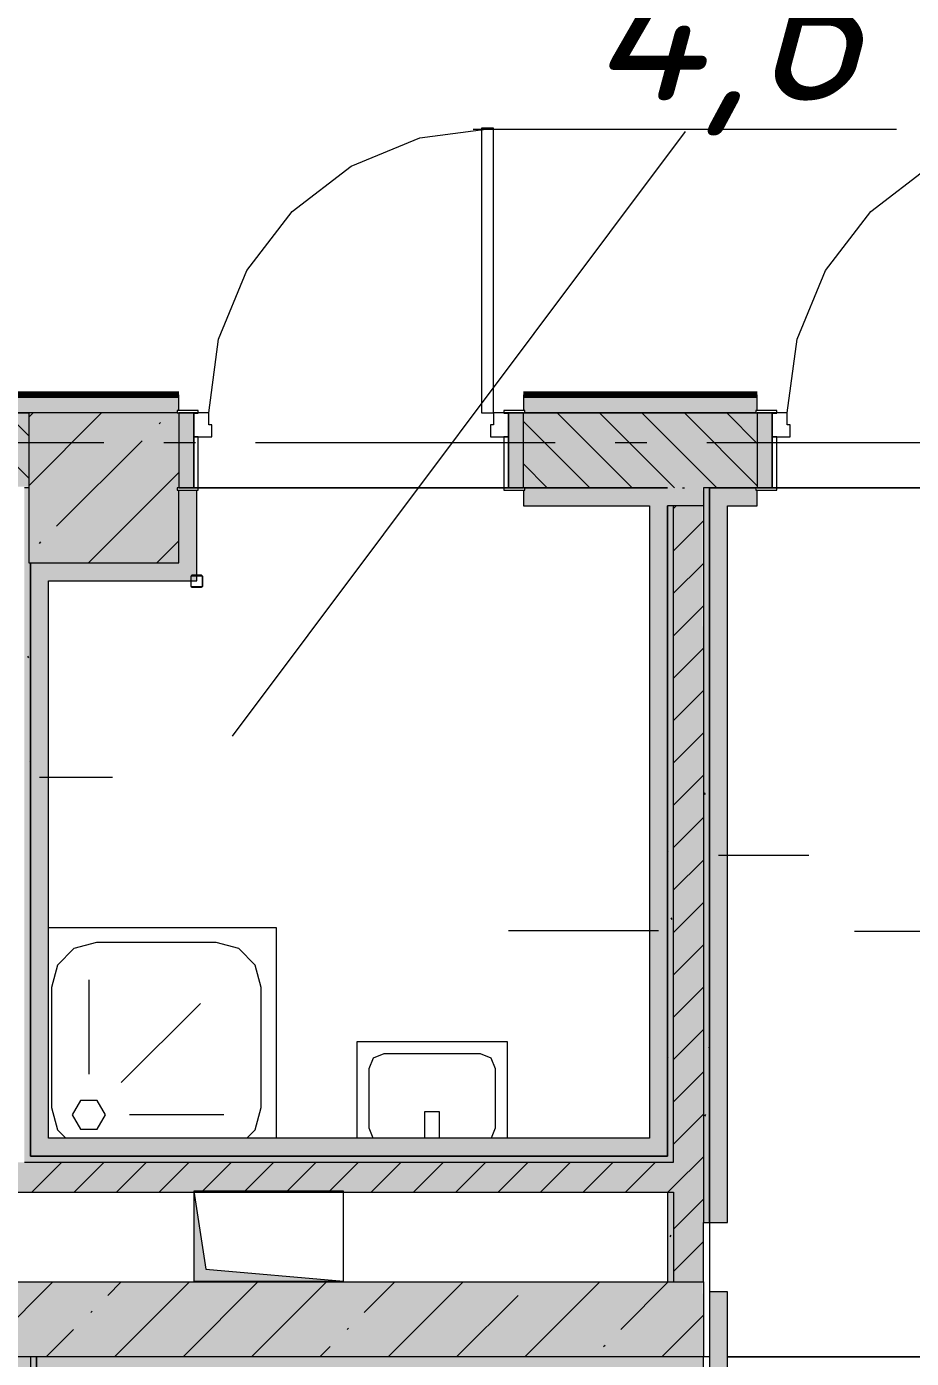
# Model space of a CAD drawing. Header units: millimetres. Extents: x -537608 to 253996, y -217170 to 186033.
# Drawn here: x -355519 to -352568, y -51456 to -47012 of the extents above; entities that cross this region are included whole.
import ezdxf

# ---------------------------------------------------------------- set-up
doc = ezdxf.new("R2010")
doc.units = ezdxf.units.MM
doc.layers.add('16) Лак 1.6м', color=160, linetype='Continuous', lineweight=90)
doc.layers.add('PDF _Геометрия', color=7, linetype='Continuous')
doc.layers.add('PDF _Текст', color=7, linetype='Continuous')
doc.layers.add('PDF _Сплошная заливка', color=7, linetype='Continuous', true_color=0xffffff)
doc.styles.add('PDF ISOCPEUR Italic', font='isocpeui.ttf')

msp = doc.modelspace()

# ---------------------------------------------------------------- hatches: boundary and pattern name
at = {"layer": 'PDF _Сплошная заливка', "true_color": 0xff7d7d, "transparency": 33554559}
h = msp.add_hatch(color=11, dxfattribs=at)
h.paths.add_polyline_path([(-327611.3638, -48300.6672), (-327458.362, -48300.6672), (-327458.362, -48240.6687), (-332323.2166, -48240.6687), (-332323.2166, -48300.6672), (-328111.3659, -48300.6672)], flags=0)
h.paths.add_polyline_path([(-335871.3629, -48300.6672), (-335668.3652, -48300.6672), (-335668.3652, -48240.6687), (-335871.3629, -48240.6687)], flags=0)
h.paths.add_polyline_path([(-334968.3622, -48300.6672), (-334083.2137, -48300.6672), (-334083.2137, -48240.6687), (-334968.3622, -48240.6687)], flags=0)
h.paths.add_polyline_path([(-340241.3696, -48300.6672), (-336571.3659, -48300.6672), (-336571.3659, -48240.6687), (-340241.3696, -48240.6687)], flags=0)
h.paths.add_polyline_path([(-343207.736, -48300.6672), (-342001.3667, -48300.6672), (-342001.3667, -48240.6687), (-349211.37, -48240.6687), (-349211.37, -48300.6672), (-344883.6905, -48300.6672)], flags=0)
h.paths.add_polyline_path([(-350411.3665, -48300.6672), (-350411.3665, -48240.6687), (-351931.3695, -48240.6687), (-351931.3695, -48292.669), (-351926.3661, -48292.669), (-351926.3661, -48300.6672), (-351011.3691, -48300.6672)], flags=0)
h.paths.add_polyline_path([(-353263.4714, -48300.6672), (-353086.3694, -48300.6672), (-353086.3694, -48292.669), (-353081.3659, -48292.669), (-353081.3659, -48240.6687), (-353861.3726, -48240.6687), (-353861.3726, -48292.669), (-353856.3692, -48292.669), (-353856.3692, -48300.6672)], flags=0)
h.paths.add_polyline_path([(-355016.3724, -48300.6672), (-355016.3724, -48292.669), (-355011.369, -48292.669), (-355011.369, -48240.6687), (-355846.0263, -48240.6687), (-355846.0263, -48300.6672), (-355511.3711, -48300.6672)], flags=0)
at = {"layer": 'PDF _Сплошная заливка', "transparency": 33554559}
h = msp.add_hatch(color=256, dxfattribs=at)
h.paths.add_polyline_path([(-346559.6449, -48550.6683), (-346111.3654, -48550.6683), (-346111.3654, -48300.6672), (-348611.3675, -48300.6672), (-348611.3675, -48550.6683), (-348235.5994, -48550.6683)], flags=0)
h.paths.add_polyline_path([(-350411.3665, -48550.6683), (-350411.3665, -48300.6672), (-351011.3691, -48300.6672), (-351011.3691, -48550.6683)], flags=0)
h.paths.add_polyline_path([(-351511.3712, -48550.6683), (-351511.3712, -48300.6672), (-351931.3695, -48300.6672), (-351931.3695, -48550.6683), (-351587.5169, -48550.6683)], flags=0)
h.paths.add_polyline_path([(-349111.3696, -48550.6683), (-349111.3696, -48300.6672), (-349211.37, -48300.6672), (-349211.37, -48550.6683)], flags=0)
h.paths.add_polyline_path([(-355777.4074, -48550.6683), (-355511.3711, -48546.7413), (-355511.3711, -48300.6672), (-356046.0272, -48300.6672), (-356046.0272, -48550.6683), (-356041.0323, -48550.6683)], flags=0)
h.paths.add_polyline_path([(-353861.3726, -48550.6683), (-353081.3659, -48550.6683), (-353081.3659, -48300.6672), (-353861.3726, -48300.6672)], flags=0)
h.paths.add_polyline_path([(-358146.0276, -48550.6683), (-357296.0325, -48550.6683), (-357296.0325, -48300.6672), (-358861.0323, -48300.6672), (-358861.0323, -48550.6683), (-358291.3347, -48550.6683)], flags=0)
h.paths.add_polyline_path([(-360111.3735, -48550.6683), (-360011.0286, -48550.6683), (-360011.0286, -48300.6672), (-360111.3735, -48300.6672)], flags=0)
for points in [[(-355016.3724, -48800.6672), (-355011.369, -48800.6672), (-355011.369, -48558.6687), (-355016.3724, -48558.6687), (-355016.3724, -48550.6683), (-355011.369, -48550.6683), (-355011.369, -48300.6672), (-355511.3711, -48300.6672), (-355511.3711, -48800.6672)], [(-355526.0284, -50781.0968), (-355506.0317, -50781.0968), (-355506.0317, -48800.6672), (-355511.3711, -48800.6672), (-355511.3711, -48550.6683), (-355526.0284, -48550.6683), (-355526.0284, -49584.7172)], [(-353261.3701, -51002.2784), (-353241.3734, -51002.2784), (-353241.3734, -48550.6683), (-353261.3701, -48550.6683), (-353261.3701, -49584.7172)], [(-353263.4714, -51200.6689), (-353261.3701, -51200.6689), (-353263.4714, -48610.669), (-353361.3705, -48610.669), (-353361.3705, -51200.6689)], [(-353381.3671, -50901.0939), (-353361.3705, -50901.0939), (-353361.3705, -50801.0934), (-358146.0276, -50801.0934), (-358146.0276, -50901.0939), (-354939.4258, -50901.0939)], [(-355486.0265, -51450.6699), (-353261.3701, -51450.6699), (-353263.4714, -51200.6689), (-358161.3738, -51200.6689), (-358161.3738, -51450.6699), (-355506.0317, -51450.6699)], [(-355511.3711, -56050.668), (-355511.3711, -55800.6713), (-355506.0317, -55800.6713), (-355506.0317, -51450.6699), (-355606.0322, -51450.6699), (-355606.0322, -56050.668)], [(-355506.0317, -55800.6713), (-355486.0265, -55800.6713), (-355486.0265, -51450.6699), (-355506.0317, -51450.6699), (-355506.0317, -55705.2954)]]:
    msp.add_hatch(color=256, dxfattribs=at).paths.add_polyline_path(points)
at = {"layer": 'PDF _Сплошная заливка', "true_color": 0xbce362, "transparency": 33554559}
for points in [[(-354951.3704, -48800.6672), (-354951.3704, -48558.6687), (-355011.369, -48558.6687), (-355011.369, -48800.6672), (-354961.3687, -48800.6672)], [(-353381.3671, -48610.669), (-353261.3701, -48610.669), (-353263.4714, -48550.6683), (-353856.3692, -48551.3831), (-353856.3692, -48558.6687), (-353861.3726, -48558.6687), (-353861.3726, -48610.669), (-353441.3657, -48610.669)], [(-355011.369, -48860.6679), (-354951.3704, -48860.6679), (-354951.3704, -48800.6672), (-355506.0317, -48800.6672), (-355506.0317, -48860.6679), (-355446.0332, -48860.6679)], [(-353441.3657, -50781.0968), (-353441.3657, -50721.0939), (-355506.0317, -50721.0939), (-355506.0317, -50781.0968), (-354939.4258, -50781.0968)]]:
    msp.add_hatch(color=63, dxfattribs=at).paths.add_polyline_path(points)
at = {"layer": 'PDF _Сплошная заливка', "true_color": 0x2254ff, "transparency": 33554559}
msp.add_hatch(color=160, dxfattribs=at).paths.add_polyline_path([(-353241.3734, -51002.2784), (-353181.3663, -51002.2784), (-353181.3663, -48550.6683), (-353241.3734, -48550.6683), (-353241.3734, -49584.7172)])
h = msp.add_hatch(color=160, dxfattribs=at)
h.paths.add_polyline_path([(-351691.3668, -48610.669), (-351631.3683, -48610.669), (-351631.3683, -48550.6683), (-351926.3661, -48552.3346), (-351926.3661, -48558.6687), (-351931.3695, -48558.6687), (-351931.3695, -48610.669), (-351751.3654, -48610.669)], flags=0)
h.paths.add_polyline_path([(-353181.3663, -48610.669), (-353081.3659, -48610.669), (-353081.3659, -48558.6687), (-353086.3694, -48558.6687), (-353086.3694, -48550.6683), (-353181.3663, -48550.6683)], flags=0)
at = {"layer": 'PDF _Сплошная заливка', "transparency": 33554559}
h = msp.add_hatch(color=256, dxfattribs=at)
h.paths.add_polyline_path([(-353381.3671, -50801.0934), (-353381.3671, -50781.0968), (-355526.0284, -50781.0968), (-355526.0284, -50801.0934), (-354939.4258, -50801.0934)], flags=0)
h.paths.add_polyline_path([(-355777.4074, -50801.0934), (-355626.0288, -50801.0934), (-355626.0288, -50781.0968), (-358046.0271, -50781.0968), (-358046.0271, -50801.0934), (-356196.3895, -50801.0934)], flags=0)
at = {"layer": 'PDF _Сплошная заливка', "true_color": 0xe2e2e2, "transparency": 33554559}
msp.add_hatch(color=254, dxfattribs=at).paths.add_polyline_path([(-354461.3666, -51198.081), (-354921.3669, -51158.0791), (-354961.3687, -50898.0797), (-354961.3687, -51198.081), (-354939.4258, -51198.081)])
at = {"layer": 'PDF _Сплошная заливка', "true_color": 0x2254ff, "transparency": 33554559}
h = msp.add_hatch(color=160, dxfattribs=at)
h.paths.add_polyline_path([(-351691.3668, -51510.6685), (-351631.3683, -51510.6685), (-351631.3683, -51450.6699), (-352311.366, -51450.6699), (-352311.366, -51510.6685)], flags=0)
h.paths.add_polyline_path([(-353263.4714, -51510.6685), (-353261.3701, -51510.6685), (-353263.4714, -51450.6699), (-355486.0265, -51450.6699), (-355486.0265, -51510.6685), (-354101.4443, -51510.6685)], flags=0)

# ---------------------------------------------------------------- linework, layer by layer
at = {"layer": '16) Лак 1.6м'}
for p, q in [((-355011.369, -48240.6687), (-355846.0263, -48240.6687)), ((-353081.3659, -48240.6687), (-353861.3726, -48240.6687))]:
    msp.add_line(p, q, dxfattribs=at)
at = {"layer": 'PDF _Геометрия', "color": 253, "lineweight": 9, "true_color": 0xaaaaaa}
for p, q in [((-354831.6747, -49379.8636), (-353320.5419, -47361.6777)), ((-354029.5787, -47354.2672), (-352616.6722, -47354.2672)), ((-355261.0514, -48400.6676), (-356261.0557, -48400.6676)), ((-354955.2199, -48400.6676), (-355061.0505, -48400.6676)), ((-353755.2234, -48400.6676), (-354755.219, -48400.6676)), ((-353449.3833, -48400.6676), (-353555.2226, -48400.6676)), ((-352249.3868, -48400.6676), (-353249.3911, -48400.6676)), ((-353331.367, -48550.6683), (-353324.3742, -48550.6683)), ((-355446.0332, -50018.0811), (-355136.0336, -50018.0811)), ((-355136.0336, -50018.0811), (-354686.0317, -50018.0811)), ((-354686.0317, -50018.0811), (-354686.0317, -50468.0787)), ((-355286.0257, -50068.0813), (-355361.026, -50088.177)), ((-355136.0336, -50068.0813), (-355286.0257, -50068.0813)), ((-354886.0325, -50068.0813), (-355136.0336, -50068.0813)), ((-354811.0323, -50088.177), (-354886.0325, -50068.0813)), ((-355361.026, -50088.177), (-355415.935, -50143.0817)), ((-354756.1233, -50143.0817), (-354811.0323, -50088.177)), ((-355415.935, -50143.0817), (-355436.0263, -50218.082)), ((-354736.0319, -50218.082), (-354756.1233, -50143.0817)), ((-355311.0258, -50193.0819), (-355311.0258, -50507.2152)), ((-355436.0263, -50218.082), (-355436.0263, -50618.0794)), ((-354736.0319, -50468.0787), (-354736.0319, -50218.082)), ((-354939.1072, -50271.1566), (-355203.2661, -50535.3155)), ((-354416.0254, -50721.0939), (-354416.0254, -50398.0819)), ((-354416.0254, -50398.0819), (-353916.0318, -50398.0819)), ((-353916.0318, -50398.0819), (-353916.0318, -50721.0939)), ((-354736.0319, -50618.0794), (-354736.0319, -50468.0787)), ((-354686.0317, -50468.0787), (-354686.0317, -50721.0939)), ((-354376.0321, -50488.0797), (-354361.3834, -50452.7239)), ((-354361.3834, -50452.7239), (-354326.0319, -50438.0794)), ((-354326.0319, -50438.0794), (-354006.0253, -50438.0794)), ((-354006.0253, -50438.0794), (-353970.6739, -50452.7239)), ((-353970.6739, -50452.7239), (-353956.0251, -50488.0797)), ((-354376.0321, -50688.0805), (-354376.0321, -50488.0797)), ((-353956.0251, -50488.0797), (-353956.0251, -50688.0805)), ((-355338.9281, -50594.7672), (-355366.8218, -50643.0795)), ((-355283.1321, -50594.7672), (-355338.9281, -50594.7672)), ((-355255.2384, -50643.0795), (-355283.1321, -50594.7672)), ((-355436.0263, -50618.0794), (-355415.935, -50693.0797)), ((-355366.8218, -50643.0795), (-355338.9281, -50691.3961)), ((-355283.1321, -50691.3961), (-355255.2384, -50643.0795)), ((-354861.0324, -50643.0795), (-355175.1657, -50643.0795)), ((-354756.1233, -50693.0797), (-354736.0319, -50618.0794)), ((-354141.0329, -50633.0682), (-354191.0331, -50633.0682)), ((-354191.0331, -50633.0682), (-354191.0331, -50721.0939)), ((-354141.0329, -50721.0939), (-354141.0329, -50633.0682)), ((-355415.935, -50693.0797), (-355387.9207, -50721.0939)), ((-355338.9281, -50691.3961), (-355283.1321, -50691.3961)), ((-354784.1375, -50721.0939), (-354756.1233, -50693.0797)), ((-354362.3566, -50721.0939), (-354376.0321, -50688.0805)), ((-353956.0251, -50688.0805), (-353969.7007, -50721.0939)), ((-354961.3687, -50898.0797), (-354961.3687, -51198.081)), ((-354461.3666, -50898.0797), (-354961.3687, -50898.0797)), ((-354961.3687, -50898.0797), (-354921.3669, -51158.0791)), ((-354461.3666, -51198.081), (-354461.3666, -50898.0797)), ((-354921.3669, -51158.0791), (-354461.3666, -51198.081)), ((-354961.3687, -51198.081), (-354461.3666, -51198.081))]:
    msp.add_line(p, q, dxfattribs=at)
at = {"layer": 'PDF _Геометрия', "lineweight": 9}
for p, q in [((-354207.2491, -47383.0392), (-353961.3731, -47350.6674)), ((-353961.3731, -47350.6674), (-354001.3663, -47350.6674)), ((-354001.3663, -47350.6674), (-354001.3663, -48300.6672)), ((-353961.3731, -48300.6672), (-353961.3731, -47350.6674)), ((-354436.3665, -47477.9437), (-354207.2491, -47383.0392)), ((-354633.1207, -47628.9174), (-354436.3665, -47477.9437)), ((-352703.1176, -47628.9174), (-352506.372, -47477.9437)), ((-354784.0945, -47825.6673), (-354633.1207, -47628.9174)), ((-352854.0914, -47825.6673), (-352703.1176, -47628.9174)), ((-354878.9967, -48054.7891), (-354784.0945, -47825.6673)), ((-352949.0022, -48054.7891), (-352854.0914, -47825.6673)), ((-354911.3685, -48300.6672), (-354878.9967, -48054.7891)), ((-352981.374, -48300.6672), (-352949.0022, -48054.7891)), ((-355011.369, -48292.669), (-355011.369, -48240.6687)), ((-353861.3726, -48240.6687), (-353861.3726, -48292.669)), ((-353081.3659, -48292.669), (-353081.3659, -48240.6687)), ((-355846.0263, -48300.6672), (-355511.3711, -48300.6672)), ((-355511.3711, -48300.6672), (-355846.0263, -48300.6672)), ((-355511.3711, -48518.2534), (-355728.9573, -48300.6672)), ((-355511.3711, -48376.8323), (-355587.534, -48300.6672)), ((-355511.3711, -48543.6798), (-355268.3542, -48300.6672)), ((-355511.3711, -48315.5829), (-355496.4554, -48300.6672)), ((-355016.3724, -48300.6672), (-355511.3711, -48300.6672)), ((-355511.3711, -48300.6672), (-355511.3711, -48800.6672)), ((-354946.367, -48292.669), (-355016.3724, -48292.669)), ((-355016.3724, -48292.669), (-355016.3724, -48300.6672)), ((-355016.3724, -48300.6672), (-354946.367, -48300.6672)), ((-354961.3687, -48300.6672), (-355011.369, -48300.6672)), ((-355011.369, -48300.6672), (-355011.369, -48550.6683)), ((-354911.3685, -48300.6672), (-354961.3687, -48300.6672)), ((-354961.3687, -48300.6672), (-354961.3687, -48380.6688)), ((-354961.3687, -48550.6683), (-354961.3687, -48300.6672)), ((-354946.367, -48300.6672), (-354961.3687, -48300.6672)), ((-354961.3687, -48300.6672), (-354961.3687, -48301.6683)), ((-354961.3687, -48301.6683), (-354946.367, -48301.6683)), ((-354946.367, -48300.6672), (-354946.367, -48292.669)), ((-354946.367, -48301.6683), (-354946.367, -48300.6672)), ((-354911.3685, -48340.6691), (-354911.3685, -48300.6672)), ((-354001.3663, -48300.6672), (-353961.3731, -48300.6672)), ((-353961.3731, -48300.6672), (-353961.3731, -48340.6691)), ((-353911.3728, -48300.6672), (-353961.3731, -48300.6672)), ((-353856.3692, -48292.669), (-353926.3661, -48292.669)), ((-353926.3661, -48292.669), (-353926.3661, -48300.6672)), ((-353911.3728, -48300.6672), (-353926.3661, -48300.6672)), ((-353926.3661, -48300.6672), (-353926.3661, -48301.6683)), ((-353926.3661, -48300.6672), (-353856.3692, -48300.6672)), ((-353926.3661, -48301.6683), (-353911.3728, -48301.6683)), ((-353911.3728, -48380.6688), (-353911.3728, -48300.6672)), ((-353861.3726, -48300.6672), (-353911.3728, -48300.6672)), ((-353911.3728, -48300.6672), (-353911.3728, -48550.6683)), ((-353911.3728, -48301.6683), (-353911.3728, -48300.6672)), ((-353861.3726, -48550.6683), (-353861.3726, -48300.6672)), ((-353856.3692, -48300.6672), (-353856.3692, -48292.669)), ((-353086.3694, -48300.6672), (-353856.3692, -48300.6672)), ((-353856.3692, -48300.6672), (-353086.3694, -48300.6672)), ((-353499.0563, -48550.6683), (-353749.0573, -48300.6672)), ((-353357.633, -48550.6683), (-353607.6341, -48300.6672)), ((-353216.2183, -48550.6683), (-353466.2108, -48300.6672)), ((-353081.3659, -48544.091), (-353324.7961, -48300.6672)), ((-353081.3659, -48402.6699), (-353183.3729, -48300.6672)), ((-353016.3725, -48292.669), (-353086.3694, -48292.669)), ((-353086.3694, -48292.669), (-353086.3694, -48300.6672)), ((-353086.3694, -48300.6672), (-353016.3725, -48300.6672)), ((-353031.3656, -48300.6672), (-353081.3659, -48300.6672)), ((-353081.3659, -48300.6672), (-353081.3659, -48550.6683)), ((-352981.374, -48300.6672), (-353031.3656, -48300.6672)), ((-353031.3656, -48300.6672), (-353031.3656, -48380.6688)), ((-353031.3656, -48550.6683), (-353031.3656, -48300.6672)), ((-353016.3725, -48300.6672), (-353031.3656, -48300.6672)), ((-353031.3656, -48300.6672), (-353031.3656, -48301.6683)), ((-353031.3656, -48301.6683), (-353016.3725, -48301.6683)), ((-353016.3725, -48300.6672), (-353016.3725, -48292.669)), ((-353016.3725, -48301.6683), (-353016.3725, -48300.6672)), ((-352981.374, -48340.6691), (-352981.374, -48300.6672)), ((-355076.6896, -48337.0995), (-355071.9531, -48332.3587)), ((-354901.3702, -48340.6691), (-354911.3685, -48340.6691)), ((-354901.3702, -48380.6688), (-354901.3702, -48340.6691)), ((-353961.3731, -48340.6691), (-353971.3714, -48340.6691)), ((-353971.3714, -48340.6691), (-353971.3714, -48380.6688)), ((-353640.4795, -48550.6683), (-353861.3726, -48329.7773)), ((-352971.3672, -48340.6691), (-352981.374, -48340.6691)), ((-352971.3672, -48380.6688), (-352971.3672, -48340.6691)), ((-354961.3687, -48380.6688), (-354901.3702, -48380.6688)), ((-354946.367, -48380.6688), (-354961.3687, -48380.6688)), ((-354961.3687, -48380.6688), (-354961.3687, -48550.6683)), ((-354946.367, -48550.6683), (-354946.367, -48380.6688)), ((-353971.3714, -48380.6688), (-353911.3728, -48380.6688)), ((-353911.3728, -48380.6688), (-353926.3661, -48380.6688)), ((-353926.3661, -48380.6688), (-353926.3661, -48550.6683)), ((-353911.3728, -48550.6683), (-353911.3728, -48380.6688)), ((-353031.3656, -48380.6688), (-352971.3672, -48380.6688)), ((-353016.3725, -48380.6688), (-353031.3656, -48380.6688)), ((-353031.3656, -48380.6688), (-353031.3656, -48550.6683)), ((-353016.3725, -48550.6683), (-353016.3725, -48380.6688)), ((-355418.8371, -48679.2471), (-355133.717, -48394.1248)), ((-353781.9028, -48550.6683), (-353861.3726, -48471.1984)), ((-355312.1625, -48800.6672), (-355011.369, -48499.878)), ((-355511.3711, -48550.6683), (-355526.0284, -48550.6683)), ((-354946.367, -48550.6683), (-355016.3724, -48550.6683)), ((-355016.3724, -48550.6683), (-355016.3724, -48558.6687)), ((-355016.3724, -48558.6687), (-354946.367, -48558.6687)), ((-355011.369, -48550.6683), (-354961.3687, -48550.6683)), ((-355011.369, -48800.6672), (-355011.369, -48558.6687)), ((-354961.3687, -48550.6683), (-354946.367, -48550.6683)), ((-354951.3704, -48800.6672), (-354951.3704, -48558.6687)), ((-354946.367, -48558.6687), (-354946.367, -48550.6683)), ((-353926.3661, -48550.6683), (-353911.3728, -48550.6683)), ((-353856.3692, -48550.6683), (-353926.3661, -48550.6683)), ((-353926.3661, -48550.6683), (-353926.3661, -48558.6687)), ((-353926.3661, -48558.6687), (-353856.3692, -48558.6687)), ((-353911.3728, -48550.6683), (-353861.3726, -48550.6683)), ((-353861.3726, -48558.6687), (-353861.3726, -48610.669)), ((-353856.3692, -48558.6687), (-353856.3692, -48550.6683)), ((-353856.3692, -48550.6683), (-353381.3671, -48550.6683)), ((-353381.3671, -48550.6683), (-353856.3692, -48550.6683)), ((-353261.3701, -48550.6683), (-353261.3701, -48610.669)), ((-353241.3734, -48550.6683), (-353261.3701, -48550.6683)), ((-353261.3701, -48550.6683), (-353261.3701, -48610.669)), ((-353241.3734, -51002.2784), (-353241.3734, -48550.6683)), ((-353241.3734, -48550.6683), (-353181.3663, -48550.6683)), ((-353181.3663, -48550.6683), (-353241.3734, -48550.6683)), ((-353241.3734, -48550.6683), (-353241.3734, -51002.2784)), ((-353181.3663, -48550.6683), (-353086.3694, -48550.6683)), ((-353086.3694, -48550.6683), (-353181.3663, -48550.6683)), ((-353016.3725, -48550.6683), (-353086.3694, -48550.6683)), ((-353086.3694, -48550.6683), (-353086.3694, -48558.6687)), ((-353086.3694, -48558.6687), (-353016.3725, -48558.6687)), ((-353081.3659, -48550.6683), (-353031.3656, -48550.6683)), ((-353081.3659, -48610.669), (-353081.3659, -48558.6687)), ((-353031.3656, -48550.6683), (-353016.3725, -48550.6683)), ((-353016.3725, -48558.6687), (-353016.3725, -48550.6683)), ((-353861.3726, -48610.669), (-353441.3657, -48610.669)), ((-353441.3657, -48610.669), (-353441.3657, -50721.0939)), ((-353361.3705, -48610.669), (-353381.3671, -48610.669)), ((-353381.3671, -48610.669), (-353381.3671, -50781.0968)), ((-353381.3671, -50781.0968), (-353381.3671, -48610.669)), ((-353361.3705, -48619.9353), (-353352.1042, -48610.669)), ((-353261.3701, -48610.669), (-353361.3705, -48610.669)), ((-353361.3705, -50801.0934), (-353361.3705, -48610.669)), ((-353261.3701, -48610.669), (-353261.3701, -51002.2784)), ((-353181.3663, -51002.2784), (-353181.3663, -48610.669)), ((-353181.3663, -48610.669), (-353081.3659, -48610.669)), ((-353361.3705, -48761.3564), (-353261.3701, -48661.3559)), ((-355475.8646, -48736.2724), (-355471.1194, -48731.5315)), ((-355084.0613, -48800.6672), (-355011.369, -48727.977)), ((-355511.3711, -48800.6672), (-355011.369, -48800.6672)), ((-355506.0317, -50781.0968), (-355506.0317, -48800.6672)), ((-355506.0317, -48800.6672), (-355506.0317, -48860.6679)), ((-354951.3704, -48860.6679), (-354951.3704, -48800.6672)), ((-353361.3705, -48902.7775), (-353261.3701, -48802.7771)), ((-355506.0317, -48860.6679), (-355506.0317, -50721.0939)), ((-355446.0332, -50721.0939), (-355446.0332, -48860.6679)), ((-355446.0332, -48860.6679), (-354951.3704, -48860.6679)), ((-354970.1958, -48843.9545), (-354971.3671, -48846.7813)), ((-354971.3671, -48846.7813), (-354971.3671, -48878.7829)), ((-354971.3671, -48878.7829), (-354970.1958, -48881.6118)), ((-354967.3712, -48842.7833), (-354970.1958, -48843.9545)), ((-354970.1958, -48881.6118), (-354967.3712, -48882.783)), ((-354969.3691, -48846.7813), (-354968.7835, -48845.369)), ((-354969.3691, -48878.7829), (-354969.3691, -48846.7813)), ((-354968.7835, -48880.1974), (-354969.3691, -48878.7829)), ((-354968.7835, -48845.369), (-354967.3712, -48844.7834)), ((-354967.3712, -48880.783), (-354968.7835, -48880.1974)), ((-354935.3697, -48842.7833), (-354967.3712, -48842.7833)), ((-354967.3712, -48844.7834), (-354935.3697, -48844.7834)), ((-354935.3697, -48880.783), (-354967.3712, -48880.783)), ((-354932.545, -48843.9545), (-354935.3697, -48842.7833)), ((-354935.3697, -48844.7834), (-354933.9573, -48845.369)), ((-354933.9573, -48880.1974), (-354935.3697, -48880.783)), ((-354935.3697, -48882.783), (-354932.545, -48881.6118)), ((-354933.9573, -48845.369), (-354933.3717, -48846.7813)), ((-354933.3717, -48878.7829), (-354933.9573, -48880.1974)), ((-354933.3717, -48846.7813), (-354933.3717, -48878.7829)), ((-354931.3738, -48846.7813), (-354932.545, -48843.9545)), ((-354932.545, -48881.6118), (-354931.3738, -48878.7829)), ((-354931.3738, -48878.7829), (-354931.3738, -48846.7813)), ((-354967.3712, -48882.783), (-354935.3697, -48882.783)), ((-353361.3705, -49044.1986), (-353261.3701, -48944.2003)), ((-353361.3705, -49185.6219), (-353261.3701, -49085.6214)), ((-353361.3705, -49327.043), (-353261.3701, -49227.0426)), ((-353361.3705, -49468.4641), (-353261.3701, -49368.4637)), ((-355476.0282, -49515.7581), (-355232.4602, -49515.7581)), ((-353361.3705, -49609.8852), (-353261.3701, -49509.8848)), ((-353361.3705, -49751.3064), (-353261.3701, -49651.3059)), ((-353361.3705, -49892.7275), (-353261.3701, -49792.7271)), ((-353211.3699, -49776.2806), (-352909.8099, -49776.2806)), ((-353361.3705, -50034.1507), (-353261.3701, -49934.1503)), ((-353411.3707, -50028.7684), (-353911.3728, -50028.7684)), ((-351721.3704, -50030.8783), (-352757.372, -50030.8783)), ((-353361.3705, -50175.5697), (-353261.3701, -50075.5693)), ((-353361.3705, -50316.993), (-353261.3701, -50216.9926)), ((-353361.3705, -50458.4119), (-353261.3701, -50358.4116)), ((-353361.3705, -50599.8352), (-353261.3701, -50499.8348)), ((-353361.3705, -50741.2542), (-353261.3701, -50641.2581)), ((-355506.0317, -50721.0939), (-355506.0317, -50781.0968)), ((-353441.3657, -50721.0939), (-355446.0332, -50721.0939)), ((-353381.3671, -50781.0968), (-355506.0317, -50781.0968)), ((-355506.0317, -50781.0968), (-353441.3657, -50781.0968)), ((-353441.3657, -50781.0968), (-353381.3671, -50781.0968)), ((-353361.3705, -50882.6775), (-353261.3701, -50782.6771)), ((-355526.0284, -50801.0934), (-353381.3671, -50801.0934)), ((-355501.1058, -50901.0939), (-355401.1054, -50801.0934)), ((-355359.6825, -50901.0939), (-355259.6907, -50801.0934)), ((-355218.2679, -50901.0939), (-355118.2674, -50801.0934)), ((-355076.8446, -50901.0939), (-354976.8442, -50801.0934)), ((-354935.4213, -50901.0939), (-354835.4209, -50801.0934)), ((-354793.9981, -50901.0939), (-354693.9976, -50801.0934)), ((-354652.5834, -50901.0939), (-354552.583, -50801.0934)), ((-354511.1601, -50901.0939), (-354411.1597, -50801.0934)), ((-354369.7369, -50901.0939), (-354269.7364, -50801.0934)), ((-354228.3136, -50901.0939), (-354128.3132, -50801.0934)), ((-354086.8903, -50901.0939), (-353986.8899, -50801.0934)), ((-353945.4757, -50901.0939), (-353845.4752, -50801.0934)), ((-353804.0524, -50901.0939), (-353704.052, -50801.0934)), ((-353662.6292, -50901.0939), (-353562.6287, -50801.0934)), ((-353521.2059, -50901.0939), (-353421.2054, -50801.0934)), ((-353381.3671, -50801.0934), (-353361.3705, -50801.0934)), ((-358146.0276, -50901.0939), (-353381.3671, -50901.0939)), ((-353381.3671, -50901.0939), (-353361.3705, -50901.0939)), ((-353381.3671, -50901.0939), (-353381.3671, -51200.6689)), ((-353379.7912, -50901.0939), (-353361.3705, -50882.6775)), ((-353361.3705, -50901.0939), (-353361.3705, -51200.6689)), ((-353361.3705, -51024.1007), (-353261.3701, -50924.1003)), ((-353261.3701, -51200.6689), (-353261.3701, -51002.2784)), ((-353261.3701, -51002.2784), (-353241.3734, -51002.2784)), ((-353241.3734, -51002.2784), (-353181.3663, -51002.2784)), ((-353361.3705, -51165.5197), (-353261.3701, -51065.5193)), ((-358161.3738, -51200.6689), (-353381.3671, -51200.6689)), ((-355681.1789, -51450.6699), (-355431.1778, -51200.6689)), ((-355247.7634, -51245.3555), (-355203.0766, -51200.6689)), ((-355224.9765, -51450.6699), (-354974.9754, -51200.6689)), ((-354996.8839, -51450.6699), (-354746.8828, -51200.6689)), ((-354768.7827, -51450.6699), (-354518.7816, -51200.6689)), ((-354392.3946, -51302.383), (-354290.6804, -51200.6689)), ((-354312.5888, -51450.6699), (-354062.5878, -51200.6689)), ((-353856.3864, -51450.6699), (-353606.3853, -51200.6689)), ((-353537.0258, -51359.4062), (-353378.2927, -51200.6689)), ((-353381.3671, -51200.6689), (-353361.3705, -51200.6689)), ((-353361.3705, -51200.6689), (-353261.3701, -51200.6689)), ((-353261.3701, -51200.6689), (-353261.3701, -51450.6699)), ((-353181.3663, -51233.2689), (-353241.3734, -51233.2689)), ((-353241.3734, -51233.2689), (-353241.3734, -51513.2692)), ((-353181.3663, -51513.2692), (-353181.3663, -51233.2689)), ((-354084.4876, -51450.6699), (-353879.1733, -51245.3555)), ((-355304.7908, -51302.383), (-355300.0457, -51297.6379)), ((-353400.1926, -51450.6699), (-353261.3701, -51311.8474)), ((-355453.0777, -51450.6699), (-355361.8183, -51359.4062)), ((-354449.422, -51359.4062), (-354444.6769, -51354.6654)), ((-353594.0532, -51416.4293), (-353589.3081, -51411.6885)), ((-355506.0317, -51450.6699), (-355606.0322, -51450.6699)), ((-355486.0265, -51450.6699), (-355506.0317, -51450.6699)), ((-355506.0317, -51450.6699), (-355506.0317, -55800.6713)), ((-353261.3701, -51450.6699), (-355486.0265, -51450.6699)), ((-355486.0265, -51450.6699), (-355486.0265, -51510.6685)), ((-355486.0265, -54150.281), (-355486.0265, -51450.6699)), ((-353261.3701, -51450.6699), (-355486.0265, -51450.6699)), ((-354540.6815, -51450.6699), (-354506.4409, -51416.4293)), ((-353261.3701, -51510.6685), (-353261.3701, -51450.6699))]:
    msp.add_line(p, q, dxfattribs=at)
at = {"layer": 'PDF _Геометрия', "color": 9, "lineweight": 9, "true_color": 0xc0c0c0}
for p, q in [((-353926.3661, -48550.6683), (-354946.367, -48550.6683)), ((-354946.367, -48550.6683), (-353926.3661, -48550.6683)), ((-351996.3716, -48550.6683), (-353016.3725, -48550.6683)), ((-353016.3725, -48550.6683), (-351996.3716, -48550.6683)), ((-353241.3734, -51002.2784), (-353241.3734, -51233.2689)), ((-353241.3734, -51450.6699), (-353261.3701, -51450.6699)), ((-352311.366, -51450.6699), (-353181.3663, -51450.6699)), ((-353181.3663, -51450.6699), (-352311.366, -51450.6699))]:
    msp.add_line(p, q, dxfattribs=at)
at = {"layer": 'PDF _Геометрия', "color": 8, "lineweight": 9, "true_color": 0x787878}
for p, q in [((-355511.5089, -49118.439), (-355514.8589, -49112.6324)), ((-355506.0317, -49461.8847), (-355508.2795, -49465.7815)), ((-353253.7056, -49574.6629), (-353257.0556, -49568.8542)), ((-353378.887, -49764.2499), (-353381.3671, -49759.9419)), ((-353365.2717, -49991.0271), (-353368.6217, -49985.2184)), ((-353241.3734, -50416.1796), (-353244.1637, -50421.0151)), ((-353379.6018, -50452.3966), (-353381.3671, -50455.4667)), ((-353254.4204, -50641.9858), (-353257.7703, -50647.7945)), ((-354038.6383, -50781.0968), (-354039.7062, -50782.9354)), ((-353369.6378, -51044.7389), (-353372.9879, -51050.5476))]:
    msp.add_line(p, q, dxfattribs=at)
at = {"layer": 'PDF _Сплошная заливка', "color": 7, "lineweight": 35, "true_color": 0xf4f4f4, "transparency": 33554559}
for points in [[(-354961.3687, -48550.6683), (-354961.3687, -48300.6672), (-355011.369, -48550.6683), (-355011.369, -48300.6672)], [(-353861.3726, -48550.6683), (-353861.3726, -48300.6672), (-353911.3728, -48550.6683), (-353911.3728, -48300.6672)], [(-353031.3656, -48550.6683), (-353031.3656, -48300.6672), (-353081.3659, -48550.6683), (-353081.3659, -48300.6672)]]:
    msp.add_solid(points, dxfattribs=at)
at = {"layer": 'PDF _Сплошная заливка', "color": 63, "lineweight": 35, "true_color": 0xbce362, "transparency": 33554559}
for points in [[(-353381.3671, -50781.0968), (-353381.3671, -48610.669), (-353441.3657, -50781.0968), (-353441.3657, -48610.669)], [(-355446.0332, -50721.0939), (-355446.0332, -48860.6679), (-355506.0317, -50721.0939), (-355506.0317, -48860.6679)]]:
    msp.add_solid(points, dxfattribs=at)
at = {"layer": 'PDF _Сплошная заливка', "lineweight": 35, "transparency": 33554559}
for points in [[(-353361.3705, -50801.0934), (-353361.3705, -48610.669), (-353381.3671, -50801.0934), (-353381.3671, -48610.669)], [(-353361.3705, -51200.6689), (-353361.3705, -50901.0939), (-353381.3671, -51200.6689), (-353381.3671, -50901.0939)]]:
    msp.add_solid(points, dxfattribs=at)
at = {"layer": 'PDF _Сплошная заливка', "color": 151, "lineweight": 35, "true_color": 0x60b5fb, "transparency": 33554559}
msp.add_solid([(-353181.3663, -51513.2692), (-353181.3663, -51233.2689), (-353241.3734, -51513.2692), (-353241.3734, -51233.2689)], dxfattribs=at)

# ---------------------------------------------------------------- texts
at = {"layer": 'PDF _Текст', "insert": (-353642.8736, -47066.8951), "char_height": 500, "attachment_point": 4, "style": 'PDF ISOCPEUR Italic'}
msp.add_mtext('4,6', dxfattribs=at)

doc.saveas('drawing.dxf')
